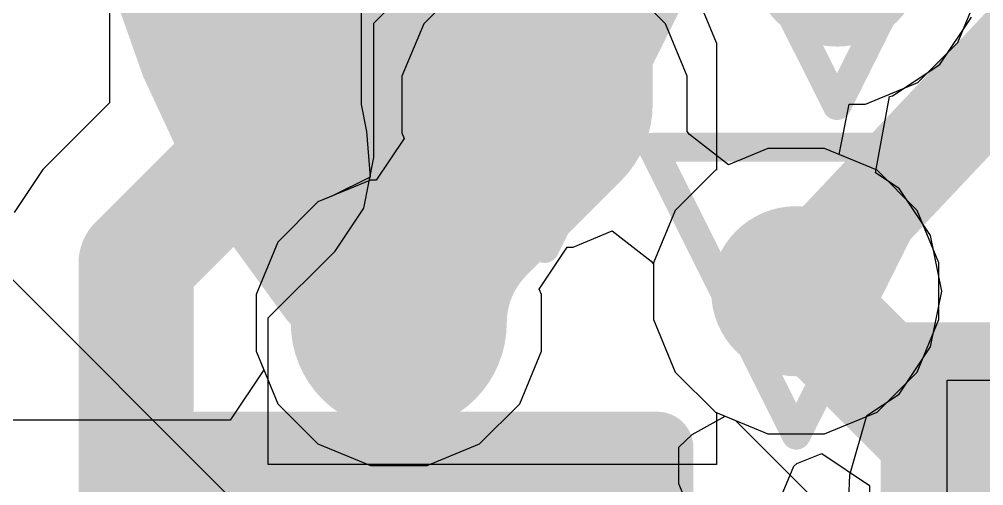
# Model space of a CAD drawing. Header units: inches. Extents: x -6 to 283, y -12 to 154.
# Drawn here: x 36.56 to 38.261, y -5.122 to -4.299 of the extents above; entities that cross this region are included whole.
import ezdxf

# ---------------------------------------------------------------- set-up
doc = ezdxf.new("R2010")
doc.units = ezdxf.units.IN
for name, color, linetype in [('Bottom Layer', 5, 'Continuous'), ('Bottom Paste', 16, 'Continuous'), ('Bottom Solder', 6, 'Continuous'), ('Drill Drawing', 1, 'Continuous'), ('GND-1', 16, 'Continuous'), ('GND-2', 90, 'Continuous'), ('GND-3', 216, 'Continuous'), ('GND-4', 54, 'Continuous'), ('PWR-1', 156, 'Continuous'), ('PWR-2', 130, 'Continuous'), ('Signal L1', 76, 'Continuous'), ('Signal L2', 6, 'Continuous'), ('Top Layer', 1, 'Continuous'), ('Top Overlay', 2, 'Continuous'), ('Top Paste', 8, 'Continuous'), ('Top Solder', 216, 'Continuous'), ('Via Holes', 16, 'Continuous')]:
    doc.layers.add(name, color=color, linetype=linetype)

# ---------------------------------------------------------------- blocks, each defined once
blk = doc.blocks.new('IND_0806_B_185')
at = {"layer": 'Bottom Layer'}
blk.add_hatch(color=5, dxfattribs=at).paths.add_polyline_path([(0.32499681, 1.00000054), (1.32499735, 1.00000054), (1.32499735, -1.00000054), (0.32499681, -1.00000054)])
at = {"layer": 'Bottom Paste'}
blk.add_hatch(color=16, dxfattribs=at).paths.add_polyline_path([(0.32499681, 1.00000054), (1.32499735, 1.00000054), (1.32499735, -1.00000054), (0.32499681, -1.00000054)])
at = {"layer": 'Bottom Solder'}
blk.add_hatch(color=6, dxfattribs=at).paths.add_polyline_path([(0.22339681, 1.10160054), (1.42659735, 1.10160054), (1.42659735, -1.10160054), (0.22339681, -1.10160054)])
blk = doc.blocks.new('C___0402_440')
at = {"layer": 'Top Layer'}
for points in [[(-0.6985, -0.3175), (-0.6985, 0.3174999999999999), (-0.2413000000000001, 0.3175), (-0.2412999999999999, -0.3174999999999999)], [(0.2413000000000001, -0.3175), (0.2412999999999999, 0.3174999999999999), (0.6985, 0.3175), (0.6985, -0.3174999999999999)]]:
    blk.add_hatch(color=1, dxfattribs=at).paths.add_polyline_path(points)
at = {"layer": 'Top Paste'}
for points in [[(-0.6985, -0.3175), (-0.6985, 0.3174999999999999), (-0.2413000000000001, 0.3175), (-0.2412999999999999, -0.3174999999999999)], [(0.2413000000000001, -0.3175), (0.2412999999999999, 0.3174999999999999), (0.6985, 0.3175), (0.6985, -0.3174999999999999)]]:
    blk.add_hatch(color=8, dxfattribs=at).paths.add_polyline_path(points)
at = {"layer": 'Top Solder'}
for points in [[(-0.7584998799999999, -0.3774998800000001), (-0.7584998799999999, 0.3774998799999999), (-0.1813001200000001, 0.3774998800000001), (-0.1813001199999999, -0.3774998799999999)], [(0.1813001200000001, -0.3774998800000001), (0.1813001199999999, 0.3774998799999999), (0.7584998799999999, 0.3774998800000001), (0.7584998799999999, -0.3774998799999999)]]:
    blk.add_hatch(color=216, dxfattribs=at).paths.add_polyline_path(points)
at = {"layer": 'Top Overlay'}
for points in [[(-0.7874, -0.4064, 0.127, 0.127, 0), (-0.7874, 0.4064, 0.127, 0.127, 0)], [(-0.2794, 0.4064, 0.127, 0.127, 0), (-0.7874, 0.4064, 0.127, 0.127, 0)], [(0.7874, 0.4064, 0.127, 0.127, 0), (0.2794, 0.4064, 0.127, 0.127, 0)], [(0.7874, -0.4064, 0.127, 0.127, 0), (0.7874, 0.4064, 0.127, 0.127, 0)], [(-0.2794, -0.4064, 0.127, 0.127, 0), (-0.7874, -0.4064, 0.127, 0.127, 0)], [(0.7874, -0.4064, 0.127, 0.127, 0), (0.2794, -0.4064, 0.127, 0.127, 0)]]:
    blk.add_lwpolyline(points, format="xyseb", dxfattribs=at)
for points in [[(-0.8191499999999999, 0.4064, 0.0635, 0.0635, 1), (-0.7556499999999999, 0.4064, 0.0635, 0.0635, 1)], [(-0.8191499999999999, 0.4064, 0.0635, 0.0635, 1), (-0.7556499999999999, 0.4064, 0.0635, 0.0635, 1)], [(-0.31115, 0.4064, 0.0635, 0.0635, 1), (-0.24765, 0.4064, 0.0635, 0.0635, 1)], [(0.24765, 0.4064, 0.0635, 0.0635, 1), (0.31115, 0.4064, 0.0635, 0.0635, 1)], [(0.7556499999999999, 0.4064, 0.0635, 0.0635, 1), (0.8191499999999999, 0.4064, 0.0635, 0.0635, 1)], [(0.7556499999999999, 0.4064, 0.0635, 0.0635, 1), (0.8191499999999999, 0.4064, 0.0635, 0.0635, 1)], [(-0.8191499999999999, -0.4064, 0.0635, 0.0635, 1), (-0.7556499999999999, -0.4064, 0.0635, 0.0635, 1)], [(-0.8191499999999999, -0.4064, 0.0635, 0.0635, 1), (-0.7556499999999999, -0.4064, 0.0635, 0.0635, 1)], [(-0.31115, -0.4064, 0.0635, 0.0635, 1), (-0.24765, -0.4064, 0.0635, 0.0635, 1)], [(0.24765, -0.4064, 0.0635, 0.0635, 1), (0.31115, -0.4064, 0.0635, 0.0635, 1)], [(0.7556499999999999, -0.4064, 0.0635, 0.0635, 1), (0.8191499999999999, -0.4064, 0.0635, 0.0635, 1)], [(0.7556499999999999, -0.4064, 0.0635, 0.0635, 1), (0.8191499999999999, -0.4064, 0.0635, 0.0635, 1)]]:
    blk.add_lwpolyline(points, format="xyseb", close=True, dxfattribs=at)
blk = doc.blocks.new('C___0402_457')
at = {"layer": 'Top Layer'}
for points in [[(-0.6985, -0.3175), (-0.6985, 0.3175), (-0.2412999999999999, 0.3175), (-0.2413, -0.3175)], [(0.24130254, -0.3175), (0.24130254, 0.3175), (0.6985025399999999, 0.3175), (0.6985025399999999, -0.3175)]]:
    blk.add_hatch(color=1, dxfattribs=at).paths.add_polyline_path(points)
at = {"layer": 'Top Paste'}
for points in [[(-0.6985, -0.3175), (-0.6985, 0.3175), (-0.2412999999999999, 0.3175), (-0.2413, -0.3175)], [(0.24130254, -0.3175), (0.24130254, 0.3175), (0.6985025399999999, 0.3175), (0.6985025399999999, -0.3175)]]:
    blk.add_hatch(color=8, dxfattribs=at).paths.add_polyline_path(points)
at = {"layer": 'Top Solder'}
for points in [[(-0.7584998799999999, -0.37749988), (-0.7584998799999999, 0.37749988), (-0.18130012, 0.37749988), (-0.18130012, -0.37749988)], [(0.1813026599999999, -0.37749988), (0.18130266, 0.37749988), (0.75850242, 0.37749988), (0.75850242, -0.37749988)]]:
    blk.add_hatch(color=216, dxfattribs=at).paths.add_polyline_path(points)
at = {"layer": 'Top Overlay'}
for points in [[(-0.7874, 0.4064, 0.127, 0.127, 0), (-0.2794, 0.4064, 0.127, 0.127, 0)], [(-0.7874, 0.4064, 0.127, 0.127, 0), (-0.7874, -0.4064, 0.127, 0.127, 0)], [(0.27940254, 0.40640254, 0.127, 0.127, 0), (0.7874, 0.4064, 0.127, 0.127, 0)], [(0.7874, 0.4064, 0.127, 0.127, 0), (0.7874, -0.4064, 0.127, 0.127, 0)], [(-0.7874, -0.4064, 0.127, 0.127, 0), (-0.2794, -0.4064, 0.127, 0.127, 0)], [(0.7874, -0.4064, 0.127, 0.127, 0), (0.27940254, -0.40640254, 0.127, 0.127, 0)]]:
    blk.add_lwpolyline(points, format="xyseb", dxfattribs=at)
for points in [[(-0.8191499999999999, 0.4064, 0.0635, 0.0635, 1), (-0.7556499999999999, 0.4064, 0.0635, 0.0635, 1)], [(-0.8191499999999999, 0.4064, 0.0635, 0.0635, 1), (-0.7556499999999999, 0.4064, 0.0635, 0.0635, 1)], [(-0.31115, 0.4064, 0.0635, 0.0635, 1), (-0.24765, 0.4064, 0.0635, 0.0635, 1)], [(0.24765254, 0.40640254, 0.0635, 0.0635, 1), (0.31115254, 0.40640254, 0.0635, 0.0635, 1)], [(0.7556499999999999, 0.4064, 0.0635, 0.0635, 1), (0.8191499999999999, 0.4064, 0.0635, 0.0635, 1)], [(0.7556499999999999, 0.4064, 0.0635, 0.0635, 1), (0.8191499999999999, 0.4064, 0.0635, 0.0635, 1)], [(-0.8191499999999999, -0.4064, 0.0635, 0.0635, 1), (-0.7556499999999999, -0.4064, 0.0635, 0.0635, 1)], [(-0.8191499999999999, -0.4064, 0.0635, 0.0635, 1), (-0.7556499999999999, -0.4064, 0.0635, 0.0635, 1)], [(-0.31115, -0.4064, 0.0635, 0.0635, 1), (-0.24765, -0.4064, 0.0635, 0.0635, 1)], [(0.24765254, -0.40640254, 0.0635, 0.0635, 1), (0.31115254, -0.40640254, 0.0635, 0.0635, 1)], [(0.7556499999999999, -0.4064, 0.0635, 0.0635, 1), (0.8191499999999999, -0.4064, 0.0635, 0.0635, 1)], [(0.7556499999999999, -0.4064, 0.0635, 0.0635, 1), (0.8191499999999999, -0.4064, 0.0635, 0.0635, 1)]]:
    blk.add_lwpolyline(points, format="xyseb", close=True, dxfattribs=at)

msp = doc.modelspace()

# ---------------------------------------------------------------- hatches: boundary and pattern name
at = {"layer": 'Bottom Layer'}
h = msp.add_hatch(color=5, dxfattribs=at)
edge = h.paths.add_edge_path()
edge.add_arc((38.0022481, -4.197223), 0.1499997, 0, 360)
h = msp.add_hatch(color=5, dxfattribs=at)
edge = h.paths.add_edge_path()
edge.add_arc((37.48673732, -4.44938658), 0.1499997, 0, 360)
h = msp.add_hatch(color=5, dxfattribs=at)
edge = h.paths.add_edge_path()
edge.add_arc((37.93039404, -4.77870774), 0.1499997, 0, 360)
h = msp.add_hatch(color=5, dxfattribs=at)
edge = h.paths.add_edge_path()
edge.add_arc((37.229415, -4.8346106), 0.1499997, 0, 360)
at = {"layer": 'GND-1'}
h = msp.add_hatch(color=16, dxfattribs=at)
edge = h.paths.add_edge_path()
edge.add_arc((38.0022481, -4.197223), 0.1499997, 0, 360)
h = msp.add_hatch(color=16, dxfattribs=at)
edge = h.paths.add_edge_path()
edge.add_arc((37.48673732, -4.44938658), 0.1499997, 0, 360)
h = msp.add_hatch(color=16, dxfattribs=at)
edge = h.paths.add_edge_path()
edge.add_arc((37.93039404, -4.77870774), 0.1499997, 0, 360)
h = msp.add_hatch(color=16, dxfattribs=at)
edge = h.paths.add_edge_path()
edge.add_arc((37.229415, -4.8346106), 0.1499997, 0, 360)
at = {"layer": 'GND-2'}
h = msp.add_hatch(color=90, dxfattribs=at)
edge = h.paths.add_edge_path()
edge.add_arc((38.0022481, -4.197223), 0.1499997, 0, 360)
h = msp.add_hatch(color=90, dxfattribs=at)
edge = h.paths.add_edge_path()
edge.add_arc((37.48673732, -4.44938658), 0.1499997, 0, 360)
h = msp.add_hatch(color=90, dxfattribs=at)
edge = h.paths.add_edge_path()
edge.add_arc((37.93039404, -4.77870774), 0.1499997, 0, 360)
h = msp.add_hatch(color=90, dxfattribs=at)
edge = h.paths.add_edge_path()
edge.add_arc((37.229415, -4.8346106), 0.1499997, 0, 360)
at = {"layer": 'GND-3'}
h = msp.add_hatch(color=216, dxfattribs=at)
edge = h.paths.add_edge_path()
edge.add_arc((38.0022481, -4.197223), 0.1499997, 0, 360)
h = msp.add_hatch(color=216, dxfattribs=at)
edge = h.paths.add_edge_path()
edge.add_arc((37.48673732, -4.44938658), 0.1499997, 0, 360)
h = msp.add_hatch(color=216, dxfattribs=at)
edge = h.paths.add_edge_path()
edge.add_arc((37.93039404, -4.77870774), 0.1499997, 0, 360)
h = msp.add_hatch(color=216, dxfattribs=at)
edge = h.paths.add_edge_path()
edge.add_arc((37.229415, -4.8346106), 0.1499997, 0, 360)
at = {"layer": 'GND-4'}
h = msp.add_hatch(color=54, dxfattribs=at)
edge = h.paths.add_edge_path()
edge.add_arc((38.0022481, -4.197223), 0.1499997, 0, 360)
h = msp.add_hatch(color=54, dxfattribs=at)
edge = h.paths.add_edge_path()
edge.add_arc((37.48673732, -4.44938658), 0.1499997, 0, 360)
h = msp.add_hatch(color=54, dxfattribs=at)
edge = h.paths.add_edge_path()
edge.add_arc((37.93039404, -4.77870774), 0.1499997, 0, 360)
h = msp.add_hatch(color=54, dxfattribs=at)
edge = h.paths.add_edge_path()
edge.add_arc((37.229415, -4.8346106), 0.1499997, 0, 360)
at = {"layer": 'PWR-1'}
msp.add_hatch(color=156, dxfattribs=at).paths.add_polyline_path([(37.27959016, -4.83485698), (37.66064857999999, -4.45379856), (37.15223964, -3.94538962), (36.77118122, -4.32644804)])
h = msp.add_hatch(color=156, dxfattribs=at)
edge = h.paths.add_edge_path()
edge.add_arc((38.0022481, -4.197223), 0.1499997, 0, 360)
h = msp.add_hatch(color=156, dxfattribs=at)
edge = h.paths.add_edge_path()
edge.add_arc((37.48673732, -4.44938658), 0.1499997, 0, 360)
h = msp.add_hatch(color=156, dxfattribs=at)
edge = h.paths.add_edge_path()
edge.add_arc((37.93039404, -4.77870774), 0.1499997, 0, 360)
h = msp.add_hatch(color=156, dxfattribs=at)
edge = h.paths.add_edge_path()
edge.add_arc((37.229415, -4.8346106), 0.1499997, 0, 360)
at = {"layer": 'PWR-2'}
h = msp.add_hatch(color=130, dxfattribs=at)
edge = h.paths.add_edge_path()
edge.add_arc((38.0022481, -4.197223), 0.1499997, 0, 360)
h = msp.add_hatch(color=130, dxfattribs=at)
edge = h.paths.add_edge_path()
edge.add_arc((37.48673732, -4.44938658), 0.1499997, 0, 360)
h = msp.add_hatch(color=130, dxfattribs=at)
edge = h.paths.add_edge_path()
edge.add_arc((37.93039404, -4.77870774), 0.1499997, 0, 360)
h = msp.add_hatch(color=130, dxfattribs=at)
edge = h.paths.add_edge_path()
edge.add_arc((37.229415, -4.8346106), 0.1499997, 0, 360)
at = {"layer": 'Signal L1'}
h = msp.add_hatch(color=76, dxfattribs=at)
edge = h.paths.add_edge_path()
edge.add_arc((38.0022481, -4.197223), 0.1499997, 0, 360)
h = msp.add_hatch(color=76, dxfattribs=at)
edge = h.paths.add_edge_path()
edge.add_arc((37.48673732, -4.44938658), 0.1499997, 0, 360)
h = msp.add_hatch(color=76, dxfattribs=at)
edge = h.paths.add_edge_path()
edge.add_arc((37.93039404, -4.77870774), 0.1499997, 0, 360)
h = msp.add_hatch(color=76, dxfattribs=at)
edge = h.paths.add_edge_path()
edge.add_arc((37.229415, -4.8346106), 0.1499997, 0, 360)
at = {"layer": 'Signal L2'}
h = msp.add_hatch(color=6, dxfattribs=at)
edge = h.paths.add_edge_path()
edge.add_arc((38.0022481, -4.197223), 0.1499997, 0, 360)
h = msp.add_hatch(color=6, dxfattribs=at)
edge = h.paths.add_edge_path()
edge.add_arc((37.48673732, -4.44938658), 0.1499997, 0, 360)
h = msp.add_hatch(color=6, dxfattribs=at)
edge = h.paths.add_edge_path()
edge.add_arc((37.93039404, -4.77870774), 0.1499997, 0, 360)
h = msp.add_hatch(color=6, dxfattribs=at)
edge = h.paths.add_edge_path()
edge.add_arc((37.229415, -4.8346106), 0.1499997, 0, 360)
at = {"layer": 'Top Layer'}
h = msp.add_hatch(color=1, dxfattribs=at)
edge = h.paths.add_edge_path()
edge.add_arc((38.0022481, -4.197223), 0.1499997, 0, 360)
h = msp.add_hatch(color=1, dxfattribs=at)
edge = h.paths.add_edge_path()
edge.add_arc((37.48673732, -4.44938658), 0.1499997, 0, 360)
h = msp.add_hatch(color=1, dxfattribs=at)
edge = h.paths.add_edge_path()
edge.add_arc((37.93039404, -4.77870774), 0.1499997, 0, 360)
h = msp.add_hatch(color=1, dxfattribs=at)
edge = h.paths.add_edge_path()
edge.add_arc((37.229415, -4.8346106), 0.1499997, 0, 360)
at = {"layer": 'Via Holes'}
h = msp.add_hatch(color=7, dxfattribs=at)
edge = h.paths.add_edge_path()
edge.add_arc((37.48673732, -4.44938658), 0.07499858, 0, 360)
h = msp.add_hatch(color=7, dxfattribs=at)
edge = h.paths.add_edge_path()
edge.add_arc((37.93039404, -4.77870774), 0.07499858, 0, 360)
h = msp.add_hatch(color=7, dxfattribs=at)
edge = h.paths.add_edge_path()
edge.add_arc((37.229415, -4.8346106), 0.07499858, 0, 360)

# ---------------------------------------------------------------- linework, layer by layer
at = {"layer": 'Bottom Layer'}
for p, q in [((36.71916964, -4.21520874), (36.71916964, -4.44646812)), ((37.18532568, -4.3059858), (37.27610274, -4.21520874)), ((37.7506484, -4.24726862), (37.7889516, -4.3397424)), ((37.18532568, -4.54301098), (37.18532568, -4.3059858)), ((37.7889516, -4.3397424), (37.78974662, -4.34053742)), ((37.78974662, -4.34053742), (37.78974662, -4.56463654)), ((36.71916964, -4.44646812), (36.60145842, -4.56417934)), ((37.16758377999999, -4.63220562), (37.18532568, -4.54301098)), ((36.60145842, -4.56417934), (36.55093273999999, -4.639795139999999)), ((37.78787464, -4.56541124), (37.71709754, -4.636188339999999)), ((37.78974662, -4.56463654), (37.78787464, -4.56541124)), ((37.1170581, -4.707821419999999), (37.16758377999999, -4.63220562)), ((37.71709754, -4.636188339999999), (37.67879434, -4.728662119999999)), ((36.99934688, -4.82553264), (37.1170581, -4.707821419999999)), ((37.67879434, -4.728662119999999), (37.67879434, -4.82875336)), ((36.99934688, -5.084259579999999), (36.99934688, -4.82553264)), ((37.67879434, -4.82875336), (37.71709754, -4.92122714)), ((37.71709754, -4.92122714), (37.78787464, -4.99200424)), ((38.19685527999999, -5.93541104), (38.19685527999999, -4.935407959999999)), ((38.19685527999999, -4.935407959999999), (39.14511855999999, -4.935407959999999)), ((37.78787464, -4.99200424), (37.78974662, -4.99277894)), ((37.78974662, -4.99277894), (37.78974662, -5.084259579999999)), ((37.93132875999999, -5.08261366), (37.97578384, -5.064828579999999)), ((37.97578384, -5.064828579999999), (38.05939048, -5.12122674)), ((37.78974662, -5.084259579999999), (36.99934688, -5.084259579999999)), ((37.92603286, -5.08710438), (37.93132875999999, -5.08261366)), ((37.88694988, -5.18146284), (37.92603286, -5.08710438)), ((38.05939048, -5.12122674), (38.05939048, -5.93541104))]:
    msp.add_line(p, q, dxfattribs=at)
for points in [[(36.95224766, -4.54301098, 0.2032, 0.2032, 0), (36.95224766, -3.68820954, 0.2032, 0.2032, 0)], [(37.93039404, -4.77108774, 0.1778, 0.1778, 0), (38.3522474, -4.324256019999999, 0.1778, 0.1778, 0)], [(36.76626886, -4.72898978, 0.2032, 0.2032, 0), (36.95224766, -4.54301098, 0.2032, 0.2032, 0)], [(36.76626886, -5.597476739999999, 0.2032, 0.2032, 0), (36.76626886, -4.72898978, 0.2032, 0.2032, 0)]]:
    msp.add_lwpolyline(points, format="xyseb", dxfattribs=at)
for points in [[(36.90144766, -4.54301098, 0.1016, 0.1016, 1), (37.00304766, -4.54301098, 0.1016, 0.1016, 1)], [(36.90144766, -4.54301098, 0.1016, 0.1016, 1), (37.00304766, -4.54301098, 0.1016, 0.1016, 1)], [(36.71546886, -4.72898978, 0.1016, 0.1016, 1), (36.81706886, -4.72898978, 0.1016, 0.1016, 1)], [(36.71546886, -4.72898978, 0.1016, 0.1016, 1), (36.81706886, -4.72898978, 0.1016, 0.1016, 1)], [(37.88594404, -4.77108774, 0.08889999999999999, 0.08889999999999999, 1), (37.97484404, -4.77108774, 0.08889999999999999, 0.08889999999999999, 1)]]:
    msp.add_lwpolyline(points, format="xyseb", close=True, dxfattribs=at)
at = {"layer": 'Drill Drawing'}
for points in [[(37.7482481, -3.943223, 0.0508, 0.0508, 0), (38.0022481, -4.451223, 0.0508, 0.0508, 0)], [(38.0022481, -4.451223, 0.0508, 0.0508, 0), (38.2562481, -3.943223, 0.0508, 0.0508, 0)], [(37.23273732, -4.19538658, 0.0508, 0.0508, 0), (37.48673732, -4.703386579999999, 0.0508, 0.0508, 0)], [(37.48673732, -4.703386579999999, 0.0508, 0.0508, 0), (37.74073731999999, -4.19538658, 0.0508, 0.0508, 0)], [(37.67639404, -4.524707739999999, 0.0508, 0.0508, 0), (38.18439403999999, -4.524707739999999, 0.0508, 0.0508, 0)], [(37.67639404, -4.524707739999999, 0.0508, 0.0508, 0), (37.93039404, -5.03270774, 0.0508, 0.0508, 0)], [(37.93039404, -5.03270774, 0.0508, 0.0508, 0), (38.18439403999999, -4.524707739999999, 0.0508, 0.0508, 0)], [(36.975415, -4.5806106, 0.0508, 0.0508, 0), (37.48341499999999, -4.5806106, 0.0508, 0.0508, 0)], [(36.975415, -4.5806106, 0.0508, 0.0508, 0), (37.229415, -5.088610599999999, 0.0508, 0.0508, 0)], [(37.229415, -5.088610599999999, 0.0508, 0.0508, 0), (37.48341499999999, -4.5806106, 0.0508, 0.0508, 0)]]:
    msp.add_lwpolyline(points, format="xyseb", dxfattribs=at)
for points in [[(37.98954809999999, -4.451223, 0.0254, 0.0254, 1), (38.0149481, -4.451223, 0.0254, 0.0254, 1)], [(37.98954809999999, -4.451223, 0.0254, 0.0254, 1), (38.0149481, -4.451223, 0.0254, 0.0254, 1)], [(37.66369404, -4.524707739999999, 0.0254, 0.0254, 1), (37.68909404, -4.524707739999999, 0.0254, 0.0254, 1)], [(37.66369404, -4.524707739999999, 0.0254, 0.0254, 1), (37.68909404, -4.524707739999999, 0.0254, 0.0254, 1)], [(38.17169404, -4.524707739999999, 0.0254, 0.0254, 1), (38.19709404, -4.524707739999999, 0.0254, 0.0254, 1)], [(38.17169404, -4.524707739999999, 0.0254, 0.0254, 1), (38.19709404, -4.524707739999999, 0.0254, 0.0254, 1)], [(36.962715, -4.5806106, 0.0254, 0.0254, 1), (36.988115, -4.5806106, 0.0254, 0.0254, 1)], [(36.962715, -4.5806106, 0.0254, 0.0254, 1), (36.988115, -4.5806106, 0.0254, 0.0254, 1)], [(37.470715, -4.5806106, 0.0254, 0.0254, 1), (37.496115, -4.5806106, 0.0254, 0.0254, 1)], [(37.470715, -4.5806106, 0.0254, 0.0254, 1), (37.496115, -4.5806106, 0.0254, 0.0254, 1)], [(37.47403732, -4.703386579999999, 0.0254, 0.0254, 1), (37.49943732, -4.703386579999999, 0.0254, 0.0254, 1)], [(37.47403732, -4.703386579999999, 0.0254, 0.0254, 1), (37.49943732, -4.703386579999999, 0.0254, 0.0254, 1)], [(37.91769404, -5.03270774, 0.0254, 0.0254, 1), (37.94309404, -5.03270774, 0.0254, 0.0254, 1)], [(37.91769404, -5.03270774, 0.0254, 0.0254, 1), (37.94309404, -5.03270774, 0.0254, 0.0254, 1)], [(37.216715, -5.088610599999999, 0.0254, 0.0254, 1), (37.242115, -5.088610599999999, 0.0254, 0.0254, 1)], [(37.216715, -5.088610599999999, 0.0254, 0.0254, 1), (37.242115, -5.088610599999999, 0.0254, 0.0254, 1)]]:
    msp.add_lwpolyline(points, format="xyseb", close=True, dxfattribs=at)
at = {"layer": 'GND-1'}
for p, q in [((37.34421792, -4.23609008), (37.27344082, -4.30686718)), ((38.21554459999999, -4.3397424), (38.2538478, -4.24726862)), ((37.27344082, -4.30686718), (37.23513762, -4.39934096)), ((38.14476749999999, -4.410519499999999), (38.21554459999999, -4.3397424)), ((37.23513762, -4.39934096), (37.23513762, -4.499432199999999)), ((38.05229372, -4.448822699999999), (38.14476749999999, -4.410519499999999)), ((38.00606826, -4.5377227), (38.02375174, -4.448822699999999)), ((38.02375174, -4.448822699999999), (38.05229372, -4.448822699999999)), ((37.23513762, -4.499432199999999), (37.23913812, -4.509091819999999)), ((37.23913812, -4.509091819999999), (37.18974782, -4.5830109)), ((38.07291344, -4.56541124), (38.00606826, -4.5377227)), ((38.14369053999999, -4.636188339999999), (38.07291344, -4.56541124)), ((37.17936938, -4.5830109), (37.0868956, -4.6213141)), ((37.18974782, -4.5830109), (37.17936938, -4.5830109)), ((37.0868956, -4.6213141), (37.0161185, -4.6920912)), ((38.18199374, -4.728662119999999), (38.14369053999999, -4.636188339999999)), ((37.53678293999999, -4.70098628), (37.60588872, -4.67236302)), ((37.60588872, -4.67236302), (37.67484464, -4.72561412)), ((37.0161185, -4.6920912), (36.9778153, -4.78456498)), ((37.4770142, -4.77490536), (37.5264045, -4.70098628)), ((37.5264045, -4.70098628), (37.53678293999999, -4.70098628)), ((37.67484464, -4.72561412), (37.67879434, -4.731064959999999)), ((37.67879434, -4.731064959999999), (37.67879434, -4.82875336)), ((38.18199374, -4.82875336), (38.18199374, -4.728662119999999)), ((37.4810147, -4.78456498), (37.4770142, -4.77490536)), ((36.9778153, -4.78456498), (36.9778153, -4.884656219999999)), ((37.4810147, -4.884656219999999), (37.4810147, -4.78456498)), ((37.67879434, -4.82875336), (37.71709754, -4.92122714)), ((38.14369053999999, -4.92122714), (38.18199374, -4.82875336)), ((36.9778153, -4.884656219999999), (37.0161185, -4.97713)), ((37.4427115, -4.97713), (37.4810147, -4.884656219999999)), ((37.71709754, -4.92122714), (37.78787464, -4.99200424)), ((38.07291344, -4.99200424), (38.14369053999999, -4.92122714)), ((37.0161185, -4.97713), (37.0868956, -5.0479071)), ((37.3719344, -5.0479071), (37.4427115, -4.97713)), ((37.78787464, -4.99200424), (37.88034842, -5.03030744)), ((37.98043965999999, -5.03030744), (38.07291344, -4.99200424)), ((37.88034842, -5.03030744), (37.98043965999999, -5.03030744)), ((37.0868956, -5.0479071), (37.17936938, -5.086210299999999)), ((37.27946061999999, -5.086210299999999), (37.3719344, -5.0479071)), ((37.17936938, -5.086210299999999), (37.27946061999999, -5.086210299999999))]:
    msp.add_line(p, q, dxfattribs=at)
at = {"layer": 'GND-2'}
for p, q in [((37.34421792, -4.23609008), (37.27344082, -4.30686718)), ((38.21554459999999, -4.3397424), (38.2538478, -4.24726862)), ((37.27344082, -4.30686718), (37.23513762, -4.39934096)), ((38.14476749999999, -4.410519499999999), (38.21554459999999, -4.3397424)), ((37.23513762, -4.39934096), (37.23513762, -4.499432199999999)), ((38.05229372, -4.448822699999999), (38.14476749999999, -4.410519499999999)), ((38.00606826, -4.5377227), (38.02375174, -4.448822699999999)), ((38.02375174, -4.448822699999999), (38.05229372, -4.448822699999999)), ((37.23513762, -4.499432199999999), (37.23913812, -4.509091819999999)), ((37.23913812, -4.509091819999999), (37.18974782, -4.5830109)), ((38.07291344, -4.56541124), (38.00606826, -4.5377227)), ((38.14369053999999, -4.636188339999999), (38.07291344, -4.56541124)), ((37.17936938, -4.5830109), (37.0868956, -4.6213141)), ((37.18974782, -4.5830109), (37.17936938, -4.5830109)), ((37.0868956, -4.6213141), (37.0161185, -4.6920912)), ((38.18199374, -4.728662119999999), (38.14369053999999, -4.636188339999999)), ((37.53678293999999, -4.70098628), (37.60588872, -4.67236302)), ((37.60588872, -4.67236302), (37.67484464, -4.72561412)), ((37.0161185, -4.6920912), (36.9778153, -4.78456498)), ((37.4770142, -4.77490536), (37.5264045, -4.70098628)), ((37.5264045, -4.70098628), (37.53678293999999, -4.70098628)), ((37.67484464, -4.72561412), (37.67879434, -4.731064959999999)), ((37.67879434, -4.731064959999999), (37.67879434, -4.82875336)), ((38.18199374, -4.82875336), (38.18199374, -4.728662119999999)), ((37.4810147, -4.78456498), (37.4770142, -4.77490536)), ((36.9778153, -4.78456498), (36.9778153, -4.884656219999999)), ((37.4810147, -4.884656219999999), (37.4810147, -4.78456498)), ((37.67879434, -4.82875336), (37.71709754, -4.92122714)), ((38.14369053999999, -4.92122714), (38.18199374, -4.82875336)), ((36.9778153, -4.884656219999999), (37.0161185, -4.97713)), ((37.4427115, -4.97713), (37.4810147, -4.884656219999999)), ((37.71709754, -4.92122714), (37.78787464, -4.99200424)), ((38.07291344, -4.99200424), (38.14369053999999, -4.92122714)), ((37.0161185, -4.97713), (37.0868956, -5.0479071)), ((37.3719344, -5.0479071), (37.4427115, -4.97713)), ((37.78787464, -4.99200424), (37.88034842, -5.03030744)), ((37.98043965999999, -5.03030744), (38.07291344, -4.99200424)), ((37.88034842, -5.03030744), (37.98043965999999, -5.03030744)), ((37.0868956, -5.0479071), (37.17936938, -5.086210299999999)), ((37.27946061999999, -5.086210299999999), (37.3719344, -5.0479071)), ((37.17936938, -5.086210299999999), (37.27946061999999, -5.086210299999999))]:
    msp.add_line(p, q, dxfattribs=at)
at = {"layer": 'GND-3'}
for p, q in [((37.34421792, -4.23609008), (37.27344082, -4.30686718)), ((38.21554459999999, -4.3397424), (38.2538478, -4.24726862)), ((37.27344082, -4.30686718), (37.23513762, -4.39934096)), ((38.14476749999999, -4.410519499999999), (38.21554459999999, -4.3397424)), ((37.23513762, -4.39934096), (37.23513762, -4.499432199999999)), ((38.05229372, -4.448822699999999), (38.14476749999999, -4.410519499999999)), ((38.00606826, -4.5377227), (38.02375174, -4.448822699999999)), ((38.02375174, -4.448822699999999), (38.05229372, -4.448822699999999)), ((37.23513762, -4.499432199999999), (37.23913812, -4.509091819999999)), ((37.23913812, -4.509091819999999), (37.18974782, -4.5830109)), ((38.07291344, -4.56541124), (38.00606826, -4.5377227)), ((38.14369053999999, -4.636188339999999), (38.07291344, -4.56541124)), ((37.17936938, -4.5830109), (37.0868956, -4.6213141)), ((37.18974782, -4.5830109), (37.17936938, -4.5830109)), ((37.0868956, -4.6213141), (37.0161185, -4.6920912)), ((38.18199374, -4.728662119999999), (38.14369053999999, -4.636188339999999)), ((37.53678293999999, -4.70098628), (37.60588872, -4.67236302)), ((37.60588872, -4.67236302), (37.67484464, -4.72561412)), ((37.0161185, -4.6920912), (36.9778153, -4.78456498)), ((37.4770142, -4.77490536), (37.5264045, -4.70098628)), ((37.5264045, -4.70098628), (37.53678293999999, -4.70098628)), ((37.67484464, -4.72561412), (37.67879434, -4.731064959999999)), ((37.67879434, -4.731064959999999), (37.67879434, -4.82875336)), ((38.18199374, -4.82875336), (38.18199374, -4.728662119999999)), ((37.4810147, -4.78456498), (37.4770142, -4.77490536)), ((36.9778153, -4.78456498), (36.9778153, -4.884656219999999)), ((37.4810147, -4.884656219999999), (37.4810147, -4.78456498)), ((37.67879434, -4.82875336), (37.71709754, -4.92122714)), ((38.14369053999999, -4.92122714), (38.18199374, -4.82875336)), ((36.9778153, -4.884656219999999), (37.0161185, -4.97713)), ((37.4427115, -4.97713), (37.4810147, -4.884656219999999)), ((37.71709754, -4.92122714), (37.78787464, -4.99200424)), ((38.07291344, -4.99200424), (38.14369053999999, -4.92122714)), ((37.0161185, -4.97713), (37.0868956, -5.0479071)), ((37.3719344, -5.0479071), (37.4427115, -4.97713)), ((37.78787464, -4.99200424), (37.88034842, -5.03030744)), ((37.98043965999999, -5.03030744), (38.07291344, -4.99200424)), ((37.88034842, -5.03030744), (37.98043965999999, -5.03030744)), ((37.0868956, -5.0479071), (37.17936938, -5.086210299999999)), ((37.27946061999999, -5.086210299999999), (37.3719344, -5.0479071)), ((37.17936938, -5.086210299999999), (37.27946061999999, -5.086210299999999))]:
    msp.add_line(p, q, dxfattribs=at)
at = {"layer": 'GND-4'}
for p, q in [((37.34421792, -4.23609008), (37.27344082, -4.30686718)), ((38.21554459999999, -4.3397424), (38.2538478, -4.24726862)), ((37.27344082, -4.30686718), (37.23513762, -4.39934096)), ((38.14476749999999, -4.410519499999999), (38.21554459999999, -4.3397424)), ((37.23513762, -4.39934096), (37.23513762, -4.499432199999999)), ((38.05229372, -4.448822699999999), (38.14476749999999, -4.410519499999999)), ((38.00606826, -4.5377227), (38.02375174, -4.448822699999999)), ((38.02375174, -4.448822699999999), (38.05229372, -4.448822699999999)), ((37.23513762, -4.499432199999999), (37.23913812, -4.509091819999999)), ((37.23913812, -4.509091819999999), (37.18974782, -4.5830109)), ((38.07291344, -4.56541124), (38.00606826, -4.5377227)), ((38.14369053999999, -4.636188339999999), (38.07291344, -4.56541124)), ((37.17936938, -4.5830109), (37.0868956, -4.6213141)), ((37.18974782, -4.5830109), (37.17936938, -4.5830109)), ((37.0868956, -4.6213141), (37.0161185, -4.6920912)), ((38.18199374, -4.728662119999999), (38.14369053999999, -4.636188339999999)), ((37.53678293999999, -4.70098628), (37.60588872, -4.67236302)), ((37.60588872, -4.67236302), (37.67484464, -4.72561412)), ((37.0161185, -4.6920912), (36.9778153, -4.78456498)), ((37.4770142, -4.77490536), (37.5264045, -4.70098628)), ((37.5264045, -4.70098628), (37.53678293999999, -4.70098628)), ((37.67484464, -4.72561412), (37.67879434, -4.731064959999999)), ((37.67879434, -4.731064959999999), (37.67879434, -4.82875336)), ((38.18199374, -4.82875336), (38.18199374, -4.728662119999999)), ((37.4810147, -4.78456498), (37.4770142, -4.77490536)), ((36.9778153, -4.78456498), (36.9778153, -4.884656219999999)), ((37.4810147, -4.884656219999999), (37.4810147, -4.78456498)), ((37.67879434, -4.82875336), (37.71709754, -4.92122714)), ((38.14369053999999, -4.92122714), (38.18199374, -4.82875336)), ((36.9778153, -4.884656219999999), (37.0161185, -4.97713)), ((37.4427115, -4.97713), (37.4810147, -4.884656219999999)), ((37.71709754, -4.92122714), (37.78787464, -4.99200424)), ((38.07291344, -4.99200424), (38.14369053999999, -4.92122714)), ((37.0161185, -4.97713), (37.0868956, -5.0479071)), ((37.3719344, -5.0479071), (37.4427115, -4.97713)), ((37.78787464, -4.99200424), (37.88034842, -5.03030744)), ((37.98043965999999, -5.03030744), (38.07291344, -4.99200424)), ((37.88034842, -5.03030744), (37.98043965999999, -5.03030744)), ((37.0868956, -5.0479071), (37.17936938, -5.086210299999999)), ((37.27946061999999, -5.086210299999999), (37.3719344, -5.0479071)), ((37.17936938, -5.086210299999999), (37.27946061999999, -5.086210299999999))]:
    msp.add_line(p, q, dxfattribs=at)
at = {"layer": 'PWR-1'}
for p, q in [((38.18364219999999, -4.3786171), (38.23925042, -4.29539146)), ((38.10041656, -4.434225319999999), (38.18364219999999, -4.3786171)), ((38.07042932, -4.56967844), (38.09503684, -4.435294659999999)), ((38.09503684, -4.435294659999999), (38.10041656, -4.434225319999999)), ((38.11178814, -4.59731364), (38.07042932, -4.56967844)), ((36.39254596, -4.602546039999999), (37.3695595, -5.57955958)), ((38.16739636, -4.68053928), (38.11178814, -4.59731364)), ((38.18692387999999, -4.77870774), (38.16739636, -4.68053928)), ((38.16739636, -4.8768762), (38.18692387999999, -4.77870774)), ((38.11178814, -4.96010184), (38.16739636, -4.8768762)), ((38.05473212, -4.9982247), (38.11178814, -4.96010184)), ((38.02496586, -5.1028473), (38.05473212, -4.9982247)), ((38.02317008, -5.14627114), (38.02496586, -5.1028473))]:
    msp.add_line(p, q, dxfattribs=at)
for points in [[(37.17861499999999, -4.7076106, 0.3809999999999999, 0.3809999999999999, -0.171070548076841), (36.84224788, -3.7532564, 0.3809999999999999, 0.3809999999999999, 0)], [(37.0909215, -4.053570759999999, 0.3809999999999999, 0.3809999999999999, 0), (37.48673732, -4.44938658, 0.3809999999999999, 0.3809999999999999, 0)], [(37.31985424, -4.61626966, 0.3809999999999999, 0.3809999999999999, 0), (37.48673732, -4.44938658, 0.3809999999999999, 0.3809999999999999, 0)], [(37.229415, -4.8346106, 0.3809999999999999, 0.3809999999999999, -0.1986115616900775), (37.31960278, -4.61652112, 0.3809999999999999, 0.3809999999999999, 0)], [(37.31960278, -4.61652112, 0.3809999999999999, 0.3809999999999999, 0), (37.31985424, -4.61626966, 0.3809999999999999, 0.3809999999999999, 0)], [(37.31960278, -4.61652112, 0.3809999999999999, 0.3809999999999999, -0.0002868873113242979), (37.31985424, -4.61626966, 0.3809999999999999, 0.3809999999999999, 0)]]:
    msp.add_lwpolyline(points, format="xyseb", dxfattribs=at)
for points in [[(37.39148732, -4.44938658, 0.1905, 0.1905, 1), (37.58198732, -4.44938658, 0.1905, 0.1905, 1)], [(37.39148732, -4.44938658, 0.1905, 0.1905, 1), (37.58198732, -4.44938658, 0.1905, 0.1905, 1)], [(37.22435278, -4.61652112, 0.1905, 0.1905, 1), (37.41485278, -4.61652112, 0.1905, 0.1905, 1)], [(37.22435278, -4.61652112, 0.1905, 0.1905, 1), (37.41485278, -4.61652112, 0.1905, 0.1905, 1)], [(37.22435278, -4.61652112, 0.1905, 0.1905, 1), (37.41485278, -4.61652112, 0.1905, 0.1905, 1)], [(37.22460424, -4.61626966, 0.1905, 0.1905, 1), (37.41510424, -4.61626966, 0.1905, 0.1905, 1)], [(37.22460424, -4.61626966, 0.1905, 0.1905, 1), (37.41510424, -4.61626966, 0.1905, 0.1905, 1)], [(37.22460424, -4.61626966, 0.1905, 0.1905, 1), (37.41510424, -4.61626966, 0.1905, 0.1905, 1)], [(37.083365, -4.7076106, 0.1905, 0.1905, 1), (37.273865, -4.7076106, 0.1905, 0.1905, 1)], [(37.134165, -4.8346106, 0.1905, 0.1905, 1), (37.324665, -4.8346106, 0.1905, 0.1905, 1)]]:
    msp.add_lwpolyline(points, format="xyseb", close=True, dxfattribs=at)
at = {"layer": 'PWR-2'}
for p, q in [((37.34421792, -4.23609008), (37.27344082, -4.30686718)), ((37.70003381999999, -4.30686718), (37.62925671999999, -4.23609008)), ((37.27344082, -4.30686718), (37.23513762, -4.39934096)), ((37.73833702, -4.39934096), (37.70003381999999, -4.30686718)), ((37.23513762, -4.39934096), (37.23513762, -4.499432199999999)), ((37.73833702, -4.49702936), (37.73833702, -4.39934096)), ((37.23513762, -4.499432199999999), (37.23913812, -4.509091819999999)), ((37.74228672, -4.5024802), (37.73833702, -4.49702936)), ((37.81124264, -4.5557313), (37.74228672, -4.5024802)), ((37.23913812, -4.509091819999999), (37.18974782, -4.5830109)), ((37.88034842, -4.52710804), (37.81124264, -4.5557313)), ((37.98043965999999, -4.52710804), (37.88034842, -4.52710804)), ((38.07291344, -4.56541124), (37.98043965999999, -4.52710804)), ((38.14369053999999, -4.636188339999999), (38.07291344, -4.56541124)), ((37.17936938, -4.5830109), (37.0868956, -4.6213141)), ((37.18974782, -4.5830109), (37.17936938, -4.5830109)), ((37.0868956, -4.6213141), (37.0161185, -4.6920912)), ((38.18199374, -4.728662119999999), (38.14369053999999, -4.636188339999999)), ((37.53678293999999, -4.70098628), (37.60588872, -4.67236302)), ((37.60588872, -4.67236302), (37.67484464, -4.72561412)), ((37.0161185, -4.6920912), (36.9778153, -4.78456498)), ((37.4770142, -4.77490536), (37.5264045, -4.70098628)), ((37.5264045, -4.70098628), (37.53678293999999, -4.70098628)), ((37.67484464, -4.72561412), (37.67879434, -4.731064959999999)), ((37.67879434, -4.731064959999999), (37.67879434, -4.82875336)), ((38.18199374, -4.82875336), (38.18199374, -4.728662119999999)), ((37.4810147, -4.78456498), (37.4770142, -4.77490536)), ((36.9778153, -4.78456498), (36.9778153, -4.884656219999999)), ((37.4810147, -4.884656219999999), (37.4810147, -4.78456498)), ((37.67879434, -4.82875336), (37.71709754, -4.92122714)), ((38.14369053999999, -4.92122714), (38.18199374, -4.82875336)), ((36.9778153, -4.884656219999999), (37.0161185, -4.97713)), ((37.4427115, -4.97713), (37.4810147, -4.884656219999999)), ((37.71709754, -4.92122714), (37.78787464, -4.99200424)), ((38.07291344, -4.99200424), (38.14369053999999, -4.92122714)), ((37.0161185, -4.97713), (37.0868956, -5.0479071)), ((37.3719344, -5.0479071), (37.4427115, -4.97713)), ((37.78787464, -4.99200424), (37.88034842, -5.03030744)), ((37.98043965999999, -5.03030744), (38.07291344, -4.99200424)), ((37.88034842, -5.03030744), (37.98043965999999, -5.03030744)), ((37.0868956, -5.0479071), (37.17936938, -5.086210299999999)), ((37.27946061999999, -5.086210299999999), (37.3719344, -5.0479071)), ((37.17936938, -5.086210299999999), (37.27946061999999, -5.086210299999999))]:
    msp.add_line(p, q, dxfattribs=at)
at = {"layer": 'Top Layer'}
for p, q in [((37.16301686, -3.93084558), (37.16301686, -4.44938658)), ((37.16301686, -4.44938658), (37.1724809, -4.49696332)), ((37.1724809, -4.49696332), (37.17893504, -4.57760324)), ((37.17893504, -4.57760324), (37.11144724, -4.61114394)), ((37.0868956, -4.6213141), (37.0161185, -4.6920912)), ((37.11144724, -4.61114394), (37.0868956, -4.6213141)), ((37.0161185, -4.6920912), (36.9778153, -4.78456498)), ((36.9778153, -4.78456498), (36.9778153, -4.884656219999999)), ((36.9778153, -4.884656219999999), (36.9913535, -4.91734094)), ((36.9913535, -4.91734094), (36.93195052, -5.006243479999999)), ((37.74698572, -5.031171039999999), (37.80531936, -4.999230539999999)), ((37.80531936, -4.999230539999999), (37.82319588, -5.00663464)), ((36.93195052, -5.006243479999999), (36.52864678, -5.006243479999999)), ((37.82319588, -5.00663464), (38.10465836, -5.288099659999999)), ((37.72365835999999, -5.05351288), (37.74698572, -5.031171039999999)), ((37.72365835999999, -5.1184429), (37.72365835999999, -5.05351288)), ((37.73412316, -5.143708279999999), (37.72365835999999, -5.1184429))]:
    msp.add_line(p, q, dxfattribs=at)
for points in [[(37.48673732, -4.44938658, 0.3809999999999999, 0.3809999999999999, 0), (37.48673732, -3.613345579999999, 0.3809999999999999, 0.3809999999999999, 0)], [(37.93039404, -4.78421192, 0.2032, 0.2032, 0), (38.33325835999999, -5.18707624, 0.2032, 0.2032, 0)], [(38.33325835999999, -5.24530574, 0.2032, 0.2032, 0), (38.33325835999999, -5.18707624, 0.2032, 0.2032, 0)]]:
    msp.add_lwpolyline(points, format="xyseb", dxfattribs=at)
for points in [[(37.39148732, -4.44938658, 0.1905, 0.1905, 1), (37.58198732, -4.44938658, 0.1905, 0.1905, 1)], [(37.87959403999999, -4.78421192, 0.1016, 0.1016, 1), (37.98119404, -4.78421192, 0.1016, 0.1016, 1)], [(38.28245836, -5.18707624, 0.1016, 0.1016, 1), (38.38405836, -5.18707624, 0.1016, 0.1016, 1)], [(38.28245836, -5.18707624, 0.1016, 0.1016, 1), (38.38405836, -5.18707624, 0.1016, 0.1016, 1)]]:
    msp.add_lwpolyline(points, format="xyseb", close=True, dxfattribs=at)

# ---------------------------------------------------------------- block references
for name, p, rotation in [('IND_0806_B_185', (39.19685836, -6.26040658), 90), ('C___0402_440', (37.27915836, -5.842208279999999), 270), ('C___0402_457', (38.54915835999999, -5.842208279999999), 90)]:
    msp.add_blockref(name, p, dxfattribs=dict(rotation=rotation))

doc.saveas('drawing.dxf')
